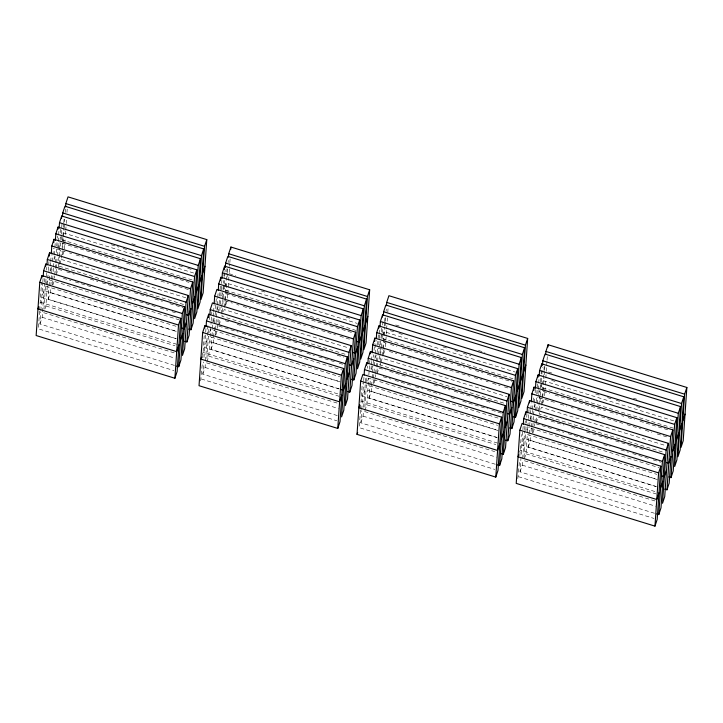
<?xml version="1.0" encoding="UTF-8"?>
<svg xmlns="http://www.w3.org/2000/svg" width="723" height="723" viewBox="0 0 723 723"><rect width="100%" height="100%" fill="white"/><g stroke="black" fill="none" stroke-linecap="round" stroke-linejoin="round"><path stroke-width="0.54" stroke-dasharray="3.62 2.71" d="M39.575 311.08L38.373 328.829L173.882 370.565M39.657 309.968L41.545 282.241M174.406 365.404L39.964 324.003L40.795 311.803M40.877 310.691L42.765 282.964M42.838 281.853L43.064 278.527M39.964 324.003L42.187 317.298L44.528 282.91M44.6 281.807L44.826 278.472M43.931 309.372L45.522 286.082L47.736 279.376L178.952 319.783M45.748 282.756L46.805 267.221M44.971 308.866L45.92 305.992L47.284 286.028M47.357 284.916L48.269 271.604M48.342 270.501L48.947 261.627M176.15 338.644L48.161 299.223L48.992 287.022M49.074 285.91L49.905 273.71M50.05 271.496L50.357 267.058M50.429 265.947L50.655 262.621M50.737 261.518L51.188 254.858M48.161 299.223L50.384 292.517L50.755 286.968M50.836 285.856L51.216 280.316M51.288 279.205L52.119 267.004M52.499 261.464L53.403 248.152M52.345 284.817L52.643 280.379M52.725 279.268L52.951 275.942M53.249 271.505L53.475 268.179M53.556 267.067L53.854 262.639M54.315 255.978L54.008 260.416L55.273 256.584M54.388 254.876L54.84 248.215M54.912 247.112L55.291 241.563M54.568 278.111L54.713 275.888M54.794 274.785L55.544 263.687M55.626 262.585L55.996 257.036M56.304 252.598L56.683 247.058M56.755 245.947L56.981 242.621M57.289 238.183L57.433 235.969M56.096 272.598L56.322 269.272M56.394 268.161L56.701 263.723M56.774 262.621L57.153 257.072M57.225 255.96L57.686 249.308L65.215 251.631M57.831 247.085L58.138 242.657M58.211 241.545L58.59 235.996M58.662 234.894L58.97 230.456M58.238 267.004L58.915 257.017M58.997 255.906L59.901 242.603M60.126 239.277L60.28 237.054M60.578 232.616L60.958 227.076M59.259 263.931L60.163 250.619M60.461 246.181L60.696 242.856M192.128 279.946L60.922 239.53L61.22 235.092M61.292 233.981L62.051 222.892M59.738 264.229L61.319 259.44L61.853 251.676M62.151 247.239L62.838 237.261M62.91 236.15L63.443 228.387M63.516 227.275L63.741 223.949M63.814 222.838L64.193 217.298M62.341 254.595L62.567 251.27M62.648 250.167L63.1 243.506M63.172 242.404L63.479 237.966M63.552 236.855L64.004 230.203M64.157 227.98L64.763 219.105M65.215 212.454L65.441 209.128M64.483 249.001L64.79 244.564M64.862 243.452L65.169 239.024M65.468 234.586L65.694 231.261M65.766 230.149L66.001 226.823M66.227 223.488L66.453 220.163M66.977 212.399L67.203 209.074M200.623 380.913L202.313 363.47M202.693 357.921L204.202 335.743M337.289 415.571L202.847 374.171L203.678 361.97M203.985 357.533L205.648 333.131M205.721 332.029L205.947 328.694M202.847 374.171L205.07 367.465L205.449 361.916M205.522 360.804L208.088 323.1M206.895 358.427L208.405 336.249L339.611 376.656M208.631 332.923L209.083 326.263M209.534 319.611L209.76 316.285M206.905 361.907L208.811 356.159L211.152 321.78M211.224 320.669L211.83 311.794M339.033 388.811L211.044 349.39L211.875 337.189M211.956 336.078L212.408 329.426M212.481 328.314L212.707 324.989M212.933 321.663L213.24 317.225M213.312 316.114L213.538 312.788M213.619 311.685L214.071 305.025M211.044 349.39L213.267 342.684L213.565 338.247M213.647 337.135L214.478 324.934M214.55 323.832L214.93 318.283M215.156 314.957L216.285 298.319M215.228 334.984L215.535 330.547M215.608 329.435L216.367 318.346M216.439 317.234L216.737 312.806M216.972 309.471L217.198 306.145M217.271 305.043L217.722 298.382M217.804 297.28L218.174 291.731M217.451 328.278L218.057 319.403M218.509 312.752L218.961 306.091M219.114 303.877L219.566 297.225M219.638 296.114L220.47 283.913M218.906 323.877L219.205 319.439M219.81 310.565L220.488 300.587M220.795 296.15L221.853 280.623M221.346 313.836L222.259 300.533M222.332 299.421L222.783 292.77L220.886 298.518M223.009 289.444L223.615 280.569M223.922 276.132L224.148 272.806M222.521 308.549L221.988 316.312L346.751 354.74M222.82 304.112L223.497 294.134M356.087 330.438L223.805 289.697L224.103 285.26M224.184 284.148L224.636 277.496M224.708 276.385L224.934 273.059M225.016 271.956L225.16 269.733M224.356 307.392L224.808 300.732M224.889 299.629L225.269 294.08M225.341 292.969L226.706 273.005M226.778 271.902L227.004 268.576M225.151 305.874L225.449 301.437M225.531 300.334L226.814 281.473M227.112 277.045L227.338 273.71M227.42 272.607L227.718 268.17M228.097 262.621L228.251 260.407M227.447 298.057L227.673 294.731M227.745 293.619L228.576 281.428M228.658 280.316L228.884 276.99M229.182 272.553L229.787 263.678M229.86 262.566L230.167 258.138M360.461 409.914L359.259 427.655L494.767 469.399M360.542 408.802L362.277 383.298M495.291 464.238L360.849 422.828L361.681 410.637M361.762 409.525L363.651 381.798M363.723 380.687L363.949 377.361M360.849 422.828L363.073 416.123L363.371 411.685M363.678 407.257L365.711 377.307M364.889 407.094L366.407 384.907L497.614 425.323M366.633 381.581L367.085 374.93M367.537 368.278L367.691 366.055M364.907 410.574L366.805 404.817L368.622 378.201L499.837 418.617M368.847 374.876L369.155 370.438M369.227 369.336L369.833 360.461M497.035 437.469L369.046 398.057L369.878 385.856M369.959 384.744L370.33 379.195M371.016 369.218L371.242 365.892M371.315 364.781L371.541 361.455M371.622 360.343L372.074 353.692M369.046 398.057L371.27 391.342L372.101 379.15M372.173 378.039L372.481 373.601M372.553 372.49L373.005 365.838M373.158 363.624L373.764 354.749M374.062 350.312L374.514 343.66M373.231 383.651L373.538 379.214M373.61 378.102L373.908 373.664M373.99 372.553L374.369 367.013M374.442 365.901L374.74 361.464M375.201 354.812L374.894 359.25L376.159 355.418M375.273 353.701L376.177 340.397M375.454 376.936L375.599 374.722M375.68 373.61L376.05 368.07M376.132 366.959L376.43 362.521M376.511 361.41L376.963 354.758M377.117 352.544L377.569 345.883M377.641 344.781L378.319 334.794M376.909 372.535L377.207 368.106M377.289 366.995L377.587 362.557M377.659 361.446L378.572 348.143L385.025 350.131M378.798 344.817L379.476 334.83M379.548 333.719L379.855 329.281M379.575 359.177L380.262 349.2M380.56 344.763L380.786 341.437L378.888 347.185M381.012 338.102L381.843 325.901M503.669 403.073L379.991 364.979L381.12 348.341M381.202 347.23L381.581 341.69M513.014 378.771L381.807 338.364L382.106 333.927M382.178 332.815L382.413 329.489M382.711 325.052L382.937 321.726M382.359 356.05L382.81 349.399M382.892 348.287L383.262 342.747M383.344 341.636L384.329 327.221M384.401 326.109L384.627 322.783M384.699 321.672L385.007 317.234M383.226 353.43L383.452 350.104M383.533 348.992L384.365 336.791M384.437 335.689L384.889 329.028M385.115 325.702L385.341 322.377M385.422 321.265L385.721 316.828M386.1 311.288L386.254 309.064M385.449 346.724L386.579 330.086M386.651 328.983L386.886 325.648M387.185 321.22L387.411 317.885M387.79 312.345L388.17 306.796M517.804 478.599L519.575 460.054M519.873 455.617L521.31 434.541M654.478 513.267L520.036 471.857L522.837 430.827M522.91 429.715L523.136 426.389M520.036 471.857L522.259 465.151L522.63 459.611M522.711 458.499L524.6 430.772M524.672 429.661L525.278 420.795M524.003 457.225L525.594 433.936L656.8 474.351M525.82 430.61L526.272 423.958M526.344 422.847L526.651 418.409M526.724 417.307L526.95 413.972M654.984 500.967L523.777 460.56L525.992 453.845L527.356 433.89M527.429 432.779L528.341 419.467M528.414 418.364L529.019 409.489M656.222 486.498L528.233 447.085L529.064 434.885M529.137 433.773L529.598 427.121M529.67 426.01L529.977 421.572M530.122 419.358L530.429 414.921M530.501 413.809L530.727 410.483M530.809 409.372L531.26 402.72M528.233 447.085L530.456 440.379L530.754 435.942M531.062 431.504L531.288 428.179M531.36 427.067L531.658 422.63M531.739 421.518L532.119 415.978M532.345 412.652L532.49 410.429M532.571 409.317L533.023 402.666M533.095 401.554L533.475 396.014M532.417 432.679L533.547 416.041M533.628 414.93L533.854 411.604M534.152 407.166L534.378 403.841M534.46 402.729L534.839 397.189M535.137 392.752L535.363 389.426M534.631 425.974L534.785 423.75M534.866 422.639L535.237 417.099M535.698 410.438L536.068 404.898M536.303 401.572L536.755 394.912M536.827 393.809L537.659 381.608M536.095 421.563L536.394 417.135M536.846 410.474L537.225 404.934M537.297 403.823L537.758 397.171M537.984 393.845L538.21 390.51M538.283 389.408L539.042 378.31M538.536 411.532L539.973 390.465L538.075 396.213M540.126 388.242L540.804 378.265M541.111 373.827L541.337 370.501M539.701 406.245L539.177 414.008L663.931 452.435M540.009 401.807L540.687 391.83M673.276 428.133L540.994 387.392L541.292 382.955M541.364 381.843L541.825 375.192M541.898 374.08L542.349 367.429M541.545 405.079L541.997 398.427M542.078 397.316L542.449 391.776M542.53 390.664L542.828 386.227M541.943 384.519L543.208 380.687L543.886 370.7M543.967 369.589L544.193 366.263M542.34 403.57L543.551 385.82M543.624 384.717L544.076 378.057M544.302 374.731L544.527 371.405M544.609 370.293L544.907 365.865M544.636 395.752L544.862 392.426M544.934 391.315L545.766 379.114M545.838 378.012L546.064 374.677M546.299 371.351L546.977 361.373M547.049 360.262L547.356 355.824M50.61 270.691L52.192 265.901M58.003 248.351L59.584 243.561M60.922 239.53L61.554 237.614M52.824 285.115L54.098 281.283M56.186 274.966L58.084 269.218L62.386 270.547M62.82 254.903L64.094 251.071M202.431 354.288L203.064 352.372L340.732 394.776M209.67 332.417L210.619 329.543L341.834 369.95M213.177 321.816L214.442 317.984M216.891 310.583L218.165 306.751M223.805 289.697L224.437 287.781M224.754 286.823L226.019 282.991L357.234 323.407M215.716 335.282L216.981 331.45M219.069 325.133L220.66 320.343M223.57 311.523L224.202 309.607L348.965 348.034M225.712 305.07L226.977 301.238M367.673 381.075L368.622 378.201M371.495 369.516L373.077 364.726M381.807 338.364L382.44 336.448M382.756 335.49L384.021 331.658L515.237 372.065M374.035 382.991L375.3 379.159M377.072 373.8L378.653 369.01M379.991 364.979L380.623 363.063M380.94 362.106L382.205 358.274L506.968 396.701M383.389 354.695L384.979 349.896M519.62 451.983L520.253 450.068L657.921 492.471M526.859 430.104L527.808 427.23L659.024 467.645M530.366 419.503L532.264 413.755M534.396 407.32L535.345 404.446M540.994 387.392L541.626 385.476M532.896 432.978L534.17 429.146M536.258 422.828L538.156 417.081L546.76 419.729M540.759 409.218L541.391 407.302L666.154 445.73M542.892 402.765L543.85 399.882M131.83 243.696L136.132 245.025M229.11 273.665L235.562 275.644M299.015 295.192L303.317 296.52M395.716 324.97L400.018 326.299M478.527 350.483L484.979 352.472M548.45 372.02L552.752 373.339M633.411 398.183L637.713 399.512M111.324 244.772L118.852 247.094M123.154 248.423L127.456 249.742M134.984 252.065L139.286 253.384M179.087 265.648L183.389 266.968M187.691 268.296L191.993 269.616M261.301 290.971L265.603 292.291M278.518 296.267L286.046 298.59M290.348 299.909L294.65 301.238M302.178 303.552L306.48 304.88M346.272 317.135L350.574 318.463M390.266 330.691L394.568 332.011M398.87 333.339L403.172 334.659M442.964 346.923L447.266 348.242M454.794 350.565L459.096 351.884M463.407 353.213L470.935 355.535M551.604 380.379L555.906 381.708M595.698 393.963L600 395.282M607.528 397.605L611.83 398.933M616.132 400.253L620.433 401.581M636.565 406.552L640.876 407.871M63.136 232.824L194.351 273.24M543.208 380.687L674.423 421.093M62.051 243.262L121.202 261.482M126.579 263.136L133.041 265.124M137.343 266.453L139.494 267.112M143.796 268.441L188.965 282.35M226.01 293.764L271.188 307.673M275.49 309.001L288.396 312.978M293.773 314.632L300.226 316.62M305.603 318.274L352.923 332.851M384.012 342.422L386.163 343.091M390.465 344.41L396.918 346.398M402.295 348.061L452.851 363.624M457.153 364.952L464.681 367.266M468.983 368.594L471.134 369.254M475.436 370.583L482.964 372.905M487.266 374.225L512.001 381.843M543.199 391.45L549.652 393.439M555.029 395.101L605.576 410.664M609.878 411.993L617.415 414.315M621.717 415.635L623.868 416.294M628.17 417.623L634.622 419.611M640 421.265L670.113 430.546M69.516 252.951L71.667 253.61M75.969 254.939L83.497 257.261M87.799 258.581L138.346 274.153M143.723 275.806L150.176 277.795M154.478 279.123L156.629 279.783M160.931 281.111L168.459 283.425M172.761 284.754L188.893 289.724M224.871 300.804L232.399 303.118M236.701 304.446L238.852 305.106M243.154 306.435L250.682 308.748M254.984 310.077L305.531 325.648M310.908 327.302L317.361 329.29M321.663 330.61L335.644 334.921M339.946 336.24L349.625 339.223M389.326 351.45L396.855 353.773M401.157 355.092L403.307 355.761M407.609 357.081L414.062 359.069M419.439 360.723L469.986 376.294M474.288 377.623L481.816 379.937M486.118 381.265L488.269 381.925M492.571 383.253L500.099 385.567M504.401 386.895L508.703 388.224M538.834 397.496L554.966 402.467M560.343 404.121L566.796 406.109M571.098 407.438L573.249 408.097M577.55 409.426L585.079 411.739M589.381 413.068L622.72 423.335M627.022 424.663L641.003 428.965M645.305 430.293L651.757 432.282M657.135 433.936L668.965 437.578M61.319 259.44L186.082 297.867M59.105 266.145L183.859 304.573M66.688 271.866L74.216 274.189M90.357 279.159L97.885 281.473M102.187 282.801L118.319 287.772M122.621 289.092L130.149 291.414M134.451 292.734L147.356 296.71M154.885 299.033L162.413 301.346M169.941 303.669L182.847 307.646M225.278 320.714L229.58 322.033M237.108 324.356L241.41 325.675M257.542 330.646L265.07 332.969M269.372 334.288L297.334 342.901M301.636 344.229L314.541 348.206M319.918 349.86L326.371 351.848M337.126 355.165L343.579 357.153M378.969 368.052L385.422 370.04M389.733 371.36L405.865 376.331M433.827 384.943L438.129 386.272M442.431 387.591L449.959 389.914M454.261 391.233L470.393 396.204M474.695 397.533L482.223 399.846M486.525 401.175L490.827 402.503M551.062 421.057L563.967 425.025M571.504 427.347L575.806 428.676M586.561 431.983L611.297 439.602M615.598 440.931L643.56 449.543M63.398 278.247L70.926 280.56M75.228 281.889L91.36 286.859M119.322 295.472L123.624 296.791M127.926 298.12L135.454 300.434M139.756 301.762L155.888 306.733M160.19 308.052L167.718 310.375M172.02 311.703L176.322 313.023M218.753 326.091L238.111 332.056M242.413 333.384L258.545 338.346M286.507 346.959L302.639 351.929M306.941 353.258L314.469 355.571M318.78 356.9L334.912 361.871M339.214 363.19L343.515 364.519M383.208 376.746L390.736 379.06M395.038 380.388L411.17 385.359M415.472 386.678L423 389.001M427.302 390.33L440.208 394.297M450.962 397.614L455.264 398.942M462.792 401.256L487.528 408.875M491.83 410.203L501.518 413.185M535.942 423.786L552.074 428.757M556.376 430.077L563.904 432.399M568.206 433.719L584.338 438.689M588.639 440.018L592.941 441.337M603.696 444.654L610.149 446.642M620.903 449.95L628.432 452.273M632.733 453.601L648.865 458.563M653.167 459.891L660.695 462.214M45.522 286.082L176.728 326.489M50.384 292.517L176.213 331.27M213.267 342.684L340.171 381.771M371.27 391.342L498.174 430.438M530.456 440.379L657.361 479.466M176.285 331.423L43.995 290.673L41.78 297.388L176.222 338.789M340.244 381.916L206.886 340.84L204.663 347.555L339.105 388.956M498.246 430.583L364.88 389.507L362.666 396.213L497.108 437.623M657.433 479.611L524.067 438.536L521.852 445.241L656.285 486.651M40.181 302.205L177.849 344.609M361.066 401.039L498.734 443.443M45.92 305.992L174.984 345.739M208.811 356.159L338.942 396.24M366.805 404.817L495.87 444.573M525.992 453.845L656.132 493.926M43.705 312.697L174.921 353.113M206.588 362.865L337.804 403.28M364.591 411.532L494.731 451.613M42.187 317.298L174.469 358.039M205.07 367.465L338.427 408.54M363.073 416.123L496.43 457.198M522.259 465.151L655.616 506.227M201.256 378.997L336.764 420.732M518.436 476.683L653.954 518.427"/><path stroke-width="1.08" d="M39.783 282.295L36.15 335.535L174.894 378.265L177.108 371.559L180.741 318.319L41.997 275.59L39.783 282.295L178.518 325.034L174.894 378.265M41.844 277.813L41.997 275.59M43.217 276.313L43.597 270.764L45.811 264.058L184.555 306.787L180.922 360.027L178.708 366.733L176.557 366.073M45.657 266.281L45.811 264.058M46.959 265.007L47.329 259.458L49.553 252.752L188.296 295.49L184.663 348.721L182.449 355.427L186.073 302.196L188.296 295.49M49.327 256.078L49.553 252.752M51.261 253.755L51.794 245.983L54.008 239.277L192.752 282.015L189.119 335.246L186.905 341.952L184.754 341.292M53.782 242.603L54.008 239.277M55.373 240.452L55.825 233.8L58.039 227.094L196.783 269.824L193.149 323.054L190.935 329.769L188.784 329.101M57.894 229.308L58.039 227.094M59.123 228.233L59.494 222.693L61.717 215.987L200.461 258.717L196.828 311.947L194.614 318.653L198.238 265.422L200.461 258.717M61.563 218.201L61.717 215.987M62.503 216.24L62.729 212.914L64.953 206.209L203.696 248.938L200.063 302.169L197.84 308.875L201.473 255.644L203.696 248.938M65.594 206.914L65.82 203.579L68.034 196.873L206.778 239.611L203.145 292.842L200.931 299.548L204.564 246.317L206.778 239.611M178.708 366.733L182.332 313.502L184.555 306.787M186.905 341.952L190.529 288.721L192.752 282.015M190.935 329.769L194.559 276.529L196.783 269.824M202.666 332.463L199.033 385.702L337.777 428.432L339.991 421.726L343.624 368.486L204.88 325.757L202.666 332.463L341.401 375.201L337.777 428.432M204.736 327.98L204.88 325.757M206.1 326.48L206.48 320.931L208.694 314.225L347.438 356.954L343.805 410.194L341.59 416.9L345.214 363.669L347.438 356.954M208.468 317.551L208.694 314.225M209.842 315.174L210.221 309.634L212.435 302.919L351.179 345.657L347.546 398.888L345.332 405.594L348.956 352.363L351.179 345.657M214.144 303.922L214.677 296.159L216.891 289.444L355.635 332.182L352.002 385.413L349.787 392.119L347.636 391.459M218.256 290.619L218.708 283.967L220.931 277.261L359.665 319.991L356.041 373.231L353.818 379.937L351.667 379.268M220.696 280.587L220.931 277.261M222.006 278.4L222.386 272.86L224.6 266.154L363.344 308.884L359.711 362.115L357.496 368.82L361.12 315.589L363.344 308.884M224.374 269.48L224.6 266.154M225.314 267.519L225.621 263.082L227.835 256.376L366.579 299.105L362.946 352.336L360.732 359.051L364.356 305.811L366.579 299.105M228.477 257.081L228.703 253.746L230.926 247.04L369.661 289.778L366.037 343.009L363.814 349.715L367.447 296.484L369.661 289.778M230.773 249.263L230.926 247.04M349.787 392.119L353.42 338.888L355.635 332.182M353.818 379.937L357.451 326.697L359.665 319.991M357.035 434.36L360.669 381.129L362.883 374.424L501.626 417.153L497.993 470.393L495.779 477.099L357.035 434.36L357.668 432.444M364.103 375.147L364.482 369.598L366.697 362.892L505.44 405.621L501.807 458.861L499.593 465.567L497.442 464.898M366.552 365.106L366.697 362.892M367.844 363.841L368.224 358.292L370.438 351.586L509.182 394.315L505.549 447.555L503.335 454.261L501.184 453.601M370.284 353.8L370.438 351.586M372.146 352.58L372.679 344.817L374.894 338.111L513.637 380.84L510.004 434.08L507.79 440.786L505.639 440.126M374.668 341.437L374.894 338.111M376.331 338.174L376.71 332.634L378.924 325.919L517.668 368.658L514.035 421.889L511.821 428.594L509.67 427.935M378.78 328.143L378.924 325.919M380.009 327.067L380.388 321.518L382.603 314.812L521.346 357.551L517.713 410.781L515.499 417.487L513.348 416.828M382.449 317.036L382.603 314.812M383.389 315.074L383.615 311.749L385.838 305.034L524.582 347.772L520.949 401.003L518.725 407.709L522.358 354.478L524.582 347.772M386.48 305.739L386.706 302.413L388.92 295.707L527.663 338.436L524.039 391.676L521.816 398.382L525.449 345.142L527.663 338.436M495.779 477.099L499.403 423.859L501.626 417.153M499.593 465.567L503.217 412.327L505.44 405.621M503.335 454.261L506.959 401.021L509.182 394.315M507.79 440.786L511.414 387.546L513.637 380.84M511.821 428.594L515.454 375.364L517.668 368.658M515.499 417.487L519.123 364.256L521.346 357.551M519.855 430.158L516.222 483.389L654.966 526.127L657.18 519.421L660.813 466.181L522.069 423.452L519.855 430.158L658.59 472.887L654.966 526.127M523.289 424.175L523.669 418.626L525.883 411.92L664.627 454.65L660.994 507.889L658.78 514.595L656.629 513.926M525.729 414.134L525.883 411.92M527.031 412.869L527.401 407.32L529.625 400.614L668.368 443.344L664.735 496.584L662.521 503.289L666.145 450.049L668.368 443.344M529.471 402.828L529.625 400.614M531.333 401.608L531.866 393.845L534.08 387.139L672.824 429.869L669.191 483.109L666.977 489.814L664.826 489.155M533.854 390.465L534.08 387.139M535.445 388.314L535.897 381.663L538.111 374.957L676.855 417.686L673.221 470.917L671.007 477.623L668.856 476.963M537.966 377.171L538.111 374.957M539.195 376.096L539.566 370.547L541.789 363.841L680.533 406.579L676.9 459.81L674.676 466.516L678.31 413.285L680.533 406.579M541.635 366.064L541.789 363.841M542.503 365.205L542.801 360.777L545.025 354.062L683.759 396.8L680.135 450.031L677.912 456.737L681.545 403.506L683.759 396.8M545.666 354.767L545.892 351.441L548.106 344.735L686.85 387.465L683.217 440.705L681.003 447.41L684.627 394.171L686.85 387.465M547.962 346.95L548.106 344.735M658.78 514.595L662.404 461.355L664.627 454.65M666.977 489.814L670.601 436.575L672.824 429.869M671.007 477.623L674.631 424.392L676.855 417.686M38.599 306.995L37.967 308.92L176.701 351.649L178.924 344.943M178.518 325.034L180.741 318.319M180.524 340.117L182.738 333.411M186.48 322.106L184.257 328.811L182.106 328.152M190.935 308.631L188.721 315.336L186.57 314.677M192.752 303.145L194.966 296.439M196.421 292.038L198.644 285.332M199.656 282.259L201.88 275.553M202.747 272.933L204.961 266.227M201.482 357.171L200.849 359.087L339.593 401.816L341.807 395.11M341.401 375.201L343.624 368.486M345.621 383.579L343.407 390.284L341.256 389.625M347.139 378.979L349.363 372.273M353.818 358.798L351.604 365.504L349.453 364.844M357.849 346.606L355.635 353.312L353.484 352.652M361.527 335.499L359.304 342.205L357.153 341.545M362.539 332.426L364.763 325.721M365.63 323.1L367.844 316.394M359.168 406.787L359.801 404.871M499.81 443.768L497.587 450.474L358.852 407.745M501.41 438.942L503.624 432.237M505.142 427.645L507.365 420.931M511.821 407.465L509.607 414.171L507.456 413.502M515.851 395.273L513.637 401.979L511.486 401.319M517.307 390.872L519.53 384.166M520.542 381.093L522.765 374.387M523.633 371.767L525.847 365.052M518.671 454.857L518.039 456.773L656.773 499.512L658.996 492.797M658.59 472.887L660.813 466.181M660.587 487.98L662.81 481.265M666.552 469.968L664.329 476.674L662.178 476.005M671.007 456.493L668.793 463.199L666.642 462.53M672.824 451.007L675.038 444.302M676.493 439.9L678.716 433.194M679.728 430.122L681.952 423.416M682.819 420.795L685.033 414.08M65.82 203.579L204.564 246.317M228.703 253.746L367.447 296.484M386.706 302.413L525.449 345.142M545.892 351.441L684.627 394.171M62.729 212.914L201.473 255.644M225.621 263.082L364.356 305.811M383.615 311.749L522.358 354.478M542.801 360.777L681.545 403.506M59.494 222.693L198.238 265.422M222.386 272.86L361.12 315.589M380.388 321.518L519.123 364.256M539.566 370.547L678.31 413.285M55.825 233.8L194.559 276.529M218.708 283.967L357.451 326.697M376.71 332.634L515.454 375.364M535.897 381.663L674.631 424.392M51.794 245.983L190.529 288.721M214.677 296.159L353.42 338.888M372.679 344.817L511.414 387.546M531.866 393.845L670.601 436.575M47.329 259.458L186.073 302.196M210.221 309.634L348.956 352.363M368.224 358.292L506.959 401.021M527.401 407.32L666.145 450.049M43.597 270.764L182.332 313.502M206.48 320.931L345.214 363.669M364.482 369.598L503.217 412.327M523.669 418.626L662.404 461.355M360.669 381.129L499.403 423.859"/></g></svg>
